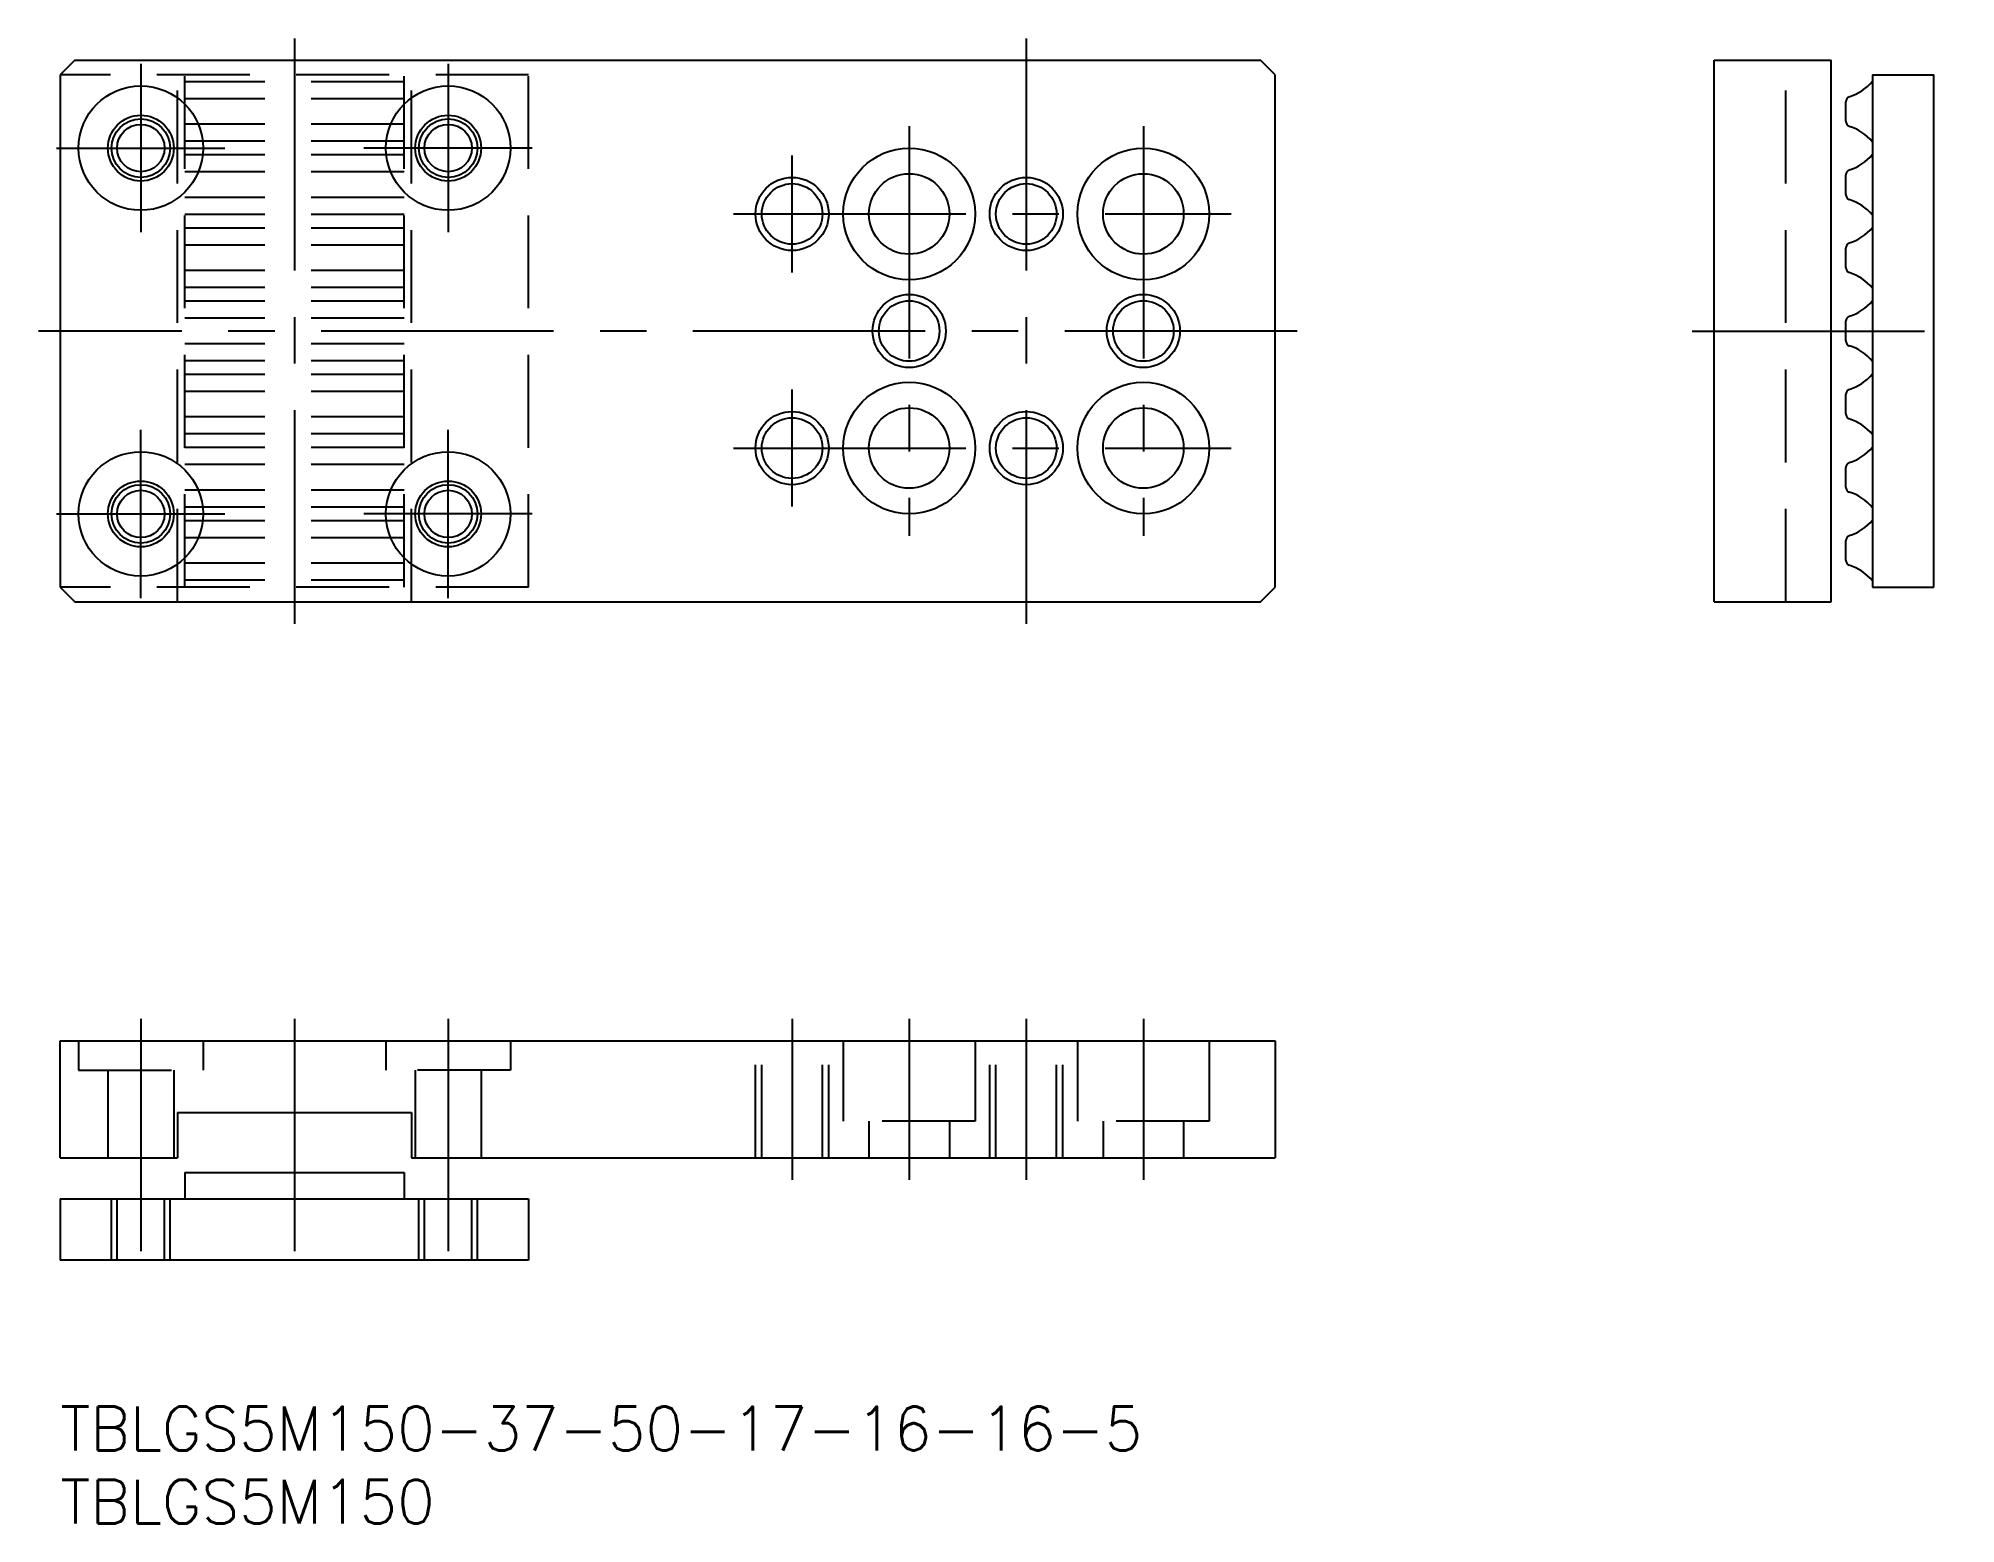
# Model space of a CAD drawing. Extents: x -1 to 130, y -8 to 93.
import ezdxf

# ---------------------------------------------------------------- set-up
doc = ezdxf.new("R2010")
doc.units = 0
doc.header["$LTSCALE"] = 0.5
doc.linetypes.add('CENTER', pattern=[50.8, 31.75, -6.35, 6.35, -6.35])
doc.linetypes.add('DASHED', pattern=[19.05, 12.7, -6.35])
for name, color, linetype in [('MSM_CENTER', 1, 'CENTER'), ('MSM_CONTINUOUS', 7, 'CONTINUOUS'), ('MSM_DASHED', 4, 'DASHED'), ('MSM_NARROW', 5, 'CONTINUOUS'), ('MSM_PART_NUMBER', 7, 'CONTINUOUS')]:
    doc.layers.add(name, color=color, linetype=linetype)
doc.styles.get("Standard").update_dxf_attribs({"font": 'txt.shx', "height": 2, "bigfont": 'bigfont.shx'})

# ---------------------------------------------------------------- blocks, each defined once
blk = doc.blocks.new('*U57')
at = {"layer": 'MSM_PART_NUMBER'}
blk.add_text('TBLGS5M150-37-50-17-16-16-5', height=3, dxfattribs=at).set_placement((0, -3))
blk = doc.blocks.new('*U58')
at = {"layer": 'MSM_PART_NUMBER'}
blk.add_text('TBLGS5M150', height=3, dxfattribs=at).set_placement((0, -8))

msp = doc.modelspace()

# ---------------------------------------------------------------- linework, layer by layer
at = {"layer": 'MSM_CENTER'}
for p, q in [((16, 93.5), (16, 53.5)), ((66, 93.5), (66, 53.5)), ((5.5, 91.75), (5.5, 80.25)), ((26.5, 91.75), (26.5, 80.25)), ((58, 87.5), (58, 59.5)), ((74, 87.5), (74, 59.5)), ((-0.25, 86), (11.25, 86)), ((32.25, 86), (20.75, 86)), ((50, 77.5), (50, 85.5)), ((46, 81.5), (80, 81.5)), ((84.5, 73.5), (-1.5, 73.5)), ((111.5, 73.5), (129.5, 73.5)), ((50, 61.5), (50, 69.5)), ((5.5, 55.25), (5.5, 66.75)), ((26.5, 55.25), (26.5, 66.75)), ((46, 65.5), (80, 65.5)), ((-0.25, 61), (11.25, 61)), ((32.25, 61), (20.75, 61)), ((5.5, 26.5), (5.5, 8.5)), ((16, 26.5), (16, 8.5)), ((26.5, 26.5), (26.5, 8.5)), ((50, 26.5), (50, 15.5)), ((58, 26.5), (58, 15.5)), ((66, 26.5), (66, 15.5)), ((74, 26.5), (74, 15.5))]:
    msp.add_line(p, q, dxfattribs=at)
at = {"layer": 'MSM_CONTINUOUS'}
for p, q in [((1, 92), (0, 91)), ((1, 92), (82, 92)), ((83, 91), (82, 92)), ((113, 55), (113, 92)), ((113, 92), (121, 92)), ((121, 55), (121, 92)), ((0, 91), (0, 56)), ((83, 56), (83, 91)), ((123.81, 91), (123.81, 56)), ((123.81, 91), (128, 91)), ((128, 56), (128, 91)), ((122, 87.83), (122, 89.17)), ((122, 82.83), (122, 84.17)), ((122, 77.83), (122, 79.17)), ((122, 72.83), (122, 74.17)), ((122, 67.83), (122, 69.17)), ((122, 62.83), (122, 64.17)), ((122, 57.83), (122, 59.17)), ((0, 56), (1, 55)), ((82, 55), (83, 56)), ((123.81, 56), (128, 56)), ((1, 55), (82, 55)), ((113, 55), (121, 55)), ((0, 17), (0, 25)), ((0, 25), (83, 25)), ((83, 25), (83, 17)), ((8, 20.1), (8, 17)), ((8, 20.1), (24, 20.1)), ((24, 20.1), (24, 17)), ((0, 17), (8, 17)), ((8.5, 16), (23.5, 16)), ((8.5, 16), (8.5, 14.19)), ((23.5, 16), (23.5, 14.19)), ((24, 17), (83, 17)), ((0, 14.19), (0, 10)), ((0, 14.19), (32, 14.19)), ((32, 14.19), (32, 10)), ((32, 10), (0, 10))]:
    msp.add_line(p, q, dxfattribs=at)
for centre, radius in [((5.5, 86), 4.25), ((26.5, 86), 4.25), ((5.5, 86), 2.25), ((26.5, 86), 2.25), ((5.5, 86), 1.62), ((26.5, 86), 1.62), ((58, 81.5), 4.5), ((74, 81.5), 4.5), ((58, 81.5), 2.75), ((74, 81.5), 2.75), ((50, 81.5), 2.07), ((66, 81.5), 2.07), ((58, 73.5), 2.07), ((74, 73.5), 2.07), ((58, 65.5), 4.5), ((74, 65.5), 4.5), ((58, 65.5), 2.75), ((74, 65.5), 2.75), ((50, 65.5), 2.07), ((66, 65.5), 2.07), ((5.5, 61), 4.25), ((26.5, 61), 4.25), ((5.5, 61), 2.25), ((26.5, 61), 2.25), ((5.5, 61), 1.62), ((26.5, 61), 1.62)]:
    msp.add_circle(centre, radius, dxfattribs=at)
for centre, radius, start, end in [((121.29, 92.62), 3.25, 286.751, 320.9797), ((122.38, 89.17), 0.38, 114.62, 180), ((122.38, 87.83), 0.38, 180, 245.38), ((121.29, 84.37), 3.25, 39.0203, 73.249), ((121.29, 87.62), 3.25, 286.751, 320.9797), ((122.38, 84.17), 0.38, 114.62, 180), ((122.38, 82.83), 0.38, 180, 245.38), ((121.29, 79.37), 3.25, 39.0203, 73.249), ((121.29, 82.63), 3.25, 286.751, 320.9797), ((122.38, 79.17), 0.38, 114.62, 180), ((122.38, 77.83), 0.38, 180, 245.38), ((121.29, 74.38), 3.25, 39.0203, 73.249), ((121.29, 77.62), 3.25, 286.751, 320.9797), ((122.38, 74.17), 0.38, 114.62, 180), ((122.38, 72.83), 0.38, 180, 245.38), ((121.29, 69.38), 3.25, 39.0203, 73.249), ((122.38, 69.17), 0.38, 114.62, 180), ((121.29, 72.62), 3.25, 286.751, 320.9797), ((122.38, 67.83), 0.38, 180, 245.38), ((121.29, 64.38), 3.25, 39.0203, 73.249), ((121.29, 67.62), 3.25, 286.751, 320.9797), ((122.38, 64.17), 0.38, 114.62, 180), ((122.38, 62.83), 0.38, 180, 245.38), ((121.29, 59.38), 3.25, 39.0203, 73.249), ((121.29, 62.63), 3.25, 286.751, 320.9797), ((122.38, 59.17), 0.38, 114.62, 180), ((122.38, 57.83), 0.38, 180, 245.38), ((121.29, 54.38), 3.25, 39.0203, 73.249)]:
    msp.add_arc(centre, radius, start, end, dxfattribs=at)
at = {"layer": 'MSM_DASHED'}
for p, q in [((8, 55), (8, 92)), ((24, 55), (24, 92)), ((117.9, 55), (117.9, 92)), ((32, 91), (0, 91)), ((8.5, 56), (8.5, 91)), ((23.5, 90.53), (8.5, 90.53)), ((23.5, 56), (23.5, 91)), ((32, 56), (32, 91)), ((23.5, 89.37), (8.5, 89.37)), ((23.5, 87.63), (8.5, 87.63)), ((23.5, 86.47), (8.5, 86.47)), ((23.5, 85.53), (8.5, 85.53)), ((23.5, 84.37), (8.5, 84.37)), ((23.5, 82.63), (8.5, 82.63)), ((23.5, 81.47), (8.5, 81.47)), ((23.5, 80.53), (8.5, 80.53)), ((23.5, 79.37), (8.5, 79.37)), ((23.5, 77.63), (8.5, 77.63)), ((23.5, 76.47), (8.5, 76.47)), ((23.5, 75.53), (8.5, 75.53)), ((23.5, 74.37), (8.5, 74.37)), ((23.5, 72.63), (8.5, 72.63)), ((23.5, 71.47), (8.5, 71.47)), ((23.5, 70.53), (8.5, 70.53)), ((23.5, 69.37), (8.5, 69.37)), ((23.5, 67.63), (8.5, 67.63)), ((23.5, 66.47), (8.5, 66.47)), ((23.5, 65.53), (8.5, 65.53)), ((23.5, 64.37), (8.5, 64.37)), ((23.5, 62.63), (8.5, 62.63)), ((23.5, 61.47), (8.5, 61.47)), ((23.5, 60.53), (8.5, 60.53)), ((23.5, 59.37), (8.5, 59.37)), ((23.5, 57.63), (8.5, 57.63)), ((23.5, 56.47), (8.5, 56.47)), ((32, 56), (0, 56)), ((1.25, 25), (1.25, 23)), ((9.75, 25), (9.75, 23)), ((22.25, 25), (22.25, 23)), ((30.75, 25), (30.75, 23)), ((47.5, 17), (47.5, 25)), ((47.93, 17), (47.93, 25)), ((52.07, 17), (52.07, 25)), ((52.5, 17), (52.5, 25)), ((53.5, 25), (53.5, 19.5)), ((62.5, 25), (62.5, 19.5)), ((63.5, 17), (63.5, 25)), ((63.93, 17), (63.93, 25)), ((68.07, 17), (68.07, 25)), ((68.5, 17), (68.5, 25)), ((69.5, 25), (69.5, 19.5)), ((78.5, 25), (78.5, 19.5)), ((1.25, 23), (9.75, 23)), ((3.25, 23), (3.25, 17)), ((7.75, 23), (7.75, 17)), ((30.75, 23), (22.25, 23)), ((24.25, 23), (24.25, 17)), ((28.75, 23), (28.75, 17)), ((62.5, 19.5), (53.5, 19.5)), ((55.25, 19.5), (55.25, 17)), ((60.75, 19.5), (60.75, 17)), ((78.5, 19.5), (69.5, 19.5)), ((71.25, 19.5), (71.25, 17)), ((76.75, 19.5), (76.75, 17)), ((3.5, 10), (3.5, 14.19)), ((3.88, 10), (3.88, 14.19)), ((7.12, 10), (7.12, 14.19)), ((7.5, 10), (7.5, 14.19)), ((24.5, 10), (24.5, 14.19)), ((24.88, 10), (24.88, 14.19)), ((28.12, 10), (28.12, 14.19)), ((28.5, 10), (28.5, 14.19))]:
    msp.add_line(p, q, dxfattribs=at)
at = {"layer": 'MSM_NARROW'}
for centre, radius in [((5.5, 86), 2), ((26.5, 86), 2), ((50, 81.5), 2.5), ((66, 81.5), 2.5), ((58, 73.5), 2.5), ((74, 73.5), 2.5), ((50, 65.5), 2.5), ((66, 65.5), 2.5), ((5.5, 61), 2), ((26.5, 61), 2)]:
    msp.add_circle(centre, radius, dxfattribs=at)

# ---------------------------------------------------------------- block references
at = {"layer": 'MSM_CONTINUOUS'}
for name in ['*U57', '*U58']:
    msp.add_blockref(name, (0, 0), dxfattribs=at)

doc.saveas('drawing.dxf')
